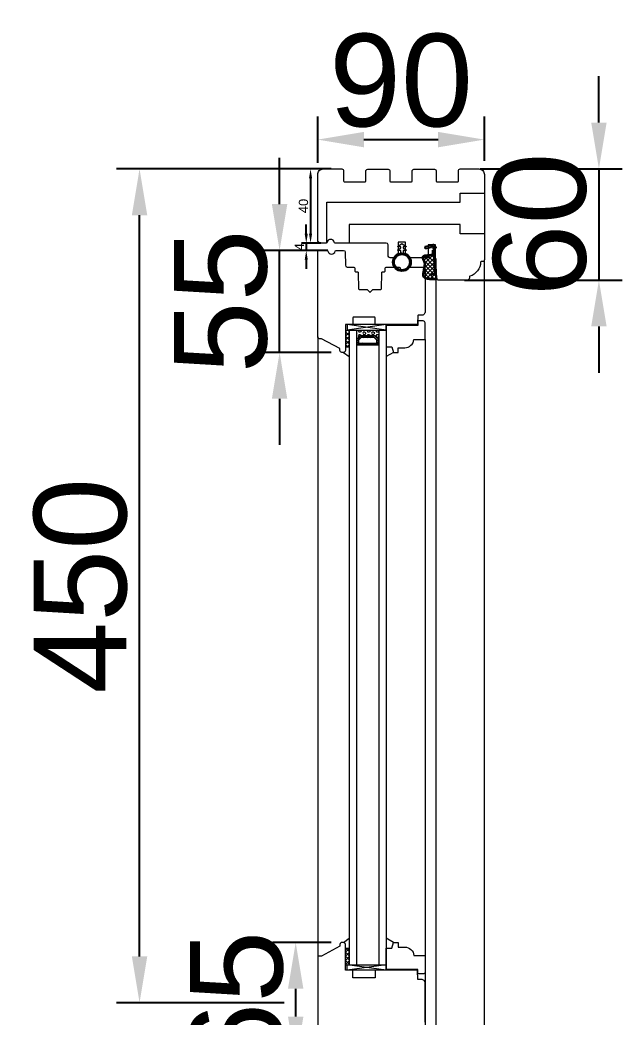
# Model space of a CAD drawing. Header units: millimetres. Extents: x 0 to 182016, y 11 to 3710.
# Drawn here: x 80932 to 81257, y 2219 to 2758 of the extents above; entities that cross this region are included whole.
import ezdxf

# ---------------------------------------------------------------- set-up
doc = ezdxf.new("R2010")
doc.units = ezdxf.units.MM
for name, color, linetype, lineweight in [('Matmenys', 10, 'Continuous', 20), ('OTHER', 251, 'Continuous', 13), ('Stakta', 7, 'Continuous', 25), ('Testinės profilio linijos', 7, 'Continuous', 5)]:
    doc.layers.add(name, color=color, linetype=linetype, lineweight=lineweight)
doc.layers.add('Stiklo paketas', color=7, linetype='Continuous')
doc.styles.get("Standard").update_dxf_attribs({"font": 'arial.ttf'})
doc.dimstyles.new('2', dxfattribs={"dimscale": 2, "dimtxt": 2.5, "dimasz": 2.5, "dimexe": 1.25, "dimexo": 0.625, "dimtad": 1, "dimtxsty": 'Standard', "dimcen": 2.5, "dimadec": 0, "dimazin": 0, "dimtfac": 1, "dimtmove": 0, "dimatfit": 3, "dimfxl": 1, "dimarcsym": 0})
doc.dimstyles.new('Padidinti matmenys', dxfattribs={"dimscale": 10, "dimtxt": 5, "dimasz": 2.5, "dimexe": 1.25, "dimexo": 0.625, "dimtad": 1, "dimdec": 1, "dimtxsty": 'Standard', "dimcen": 2.5, "dimadec": 0, "dimazin": 0, "dimtfac": 1, "dimtdec": 1, "dimtmove": 0, "dimatfit": 3, "dimfxl": 1, "dimarcsym": 0})

# ---------------------------------------------------------------- blocks, each defined once
blk = doc.blocks.new('*D1105')
at = {"layer": 'Defpoints', "color": 0, "transparency": 16777216}
for p in [(81101.13, 2677.19), (81088.77, 2637.19), (81095.63, 2637.19)]:
    blk.add_point(p, dxfattribs=at)
at = {"layer": 'Matmenys', "color": 0, "lineweight": -2, "transparency": 16777216}
for p, q in [((81099.88, 2677.19), (81086.27, 2677.19)), ((81088.77, 2672.19), (81088.77, 2642.19)), ((81094.38, 2637.19), (81086.27, 2637.19))]:
    blk.add_line(p, q, dxfattribs=at)
at = {"layer": 'Matmenys', "color": 0, "transparency": 16777216}
for points in [[(81087.94, 2672.19), (81089.6, 2672.19), (81088.77, 2677.19)], [(81087.94, 2642.19), (81089.6, 2642.19), (81088.77, 2637.19)]]:
    blk.add_solid(points, dxfattribs=at)
at = {"layer": 'Matmenys', "color": 0, "lineweight": 5, "transparency": 16777216, "insert": (81084.97, 2657.19), "char_height": 5, "attachment_point": 5, "rotation": 90}
blk.add_mtext('40', dxfattribs=at)
blk = doc.blocks.new('*D1106')
at = {"color": 0, "lineweight": -2, "transparency": 16777216}
for p, q in [((81244.5, 2702.19), (81244.5, 2727.19)), ((81180.38, 2677.19), (81257, 2677.19)), ((81244.5, 2677.19), (81244.5, 2617.19)), ((81171.88, 2617.19), (81257, 2617.19)), ((81244.5, 2592.19), (81244.5, 2567.19))]:
    blk.add_line(p, q, dxfattribs=at)
at = {"color": 0, "transparency": 16777216}
for points in [[(81240.33, 2702.19), (81248.66, 2702.19), (81244.5, 2677.19)], [(81240.33, 2592.19), (81248.66, 2592.19), (81244.5, 2617.19)]]:
    blk.add_solid(points, dxfattribs=at)
at = {"layer": 'Defpoints', "color": 0, "transparency": 16777216}
for p in [(81174.13, 2677.19), (81165.63, 2617.19), (81244.5, 2617.19)]:
    blk.add_point(p, dxfattribs=at)
at = {"color": 0, "lineweight": 5, "transparency": 16777216, "insert": (81212.72, 2647.19), "char_height": 50, "attachment_point": 5, "rotation": 90}
blk.add_mtext('60', dxfattribs=at)
blk = doc.blocks.new('*D1107')
at = {"color": 0, "lineweight": -2, "transparency": 16777216}
for p, q in [((81072.06, 2658.19), (81072.06, 2683.19)), ((81098.13, 2633.19), (81059.56, 2633.19)), ((81072.06, 2578.19), (81072.06, 2633.19)), ((81099.88, 2578.19), (81059.56, 2578.19)), ((81072.06, 2553.19), (81072.06, 2528.19))]:
    blk.add_line(p, q, dxfattribs=at)
at = {"color": 0, "transparency": 16777216}
for points in [[(81067.89, 2658.19), (81076.22, 2658.19), (81072.06, 2633.19)], [(81067.89, 2553.19), (81076.22, 2553.19), (81072.06, 2578.19)]]:
    blk.add_solid(points, dxfattribs=at)
at = {"layer": 'Defpoints', "color": 0, "transparency": 16777216}
for p in [(81072.06, 2633.19), (81104.38, 2633.19), (81106.13, 2578.19)]:
    blk.add_point(p, dxfattribs=at)
at = {"color": 0, "lineweight": 5, "transparency": 16777216, "insert": (81040.38, 2605.69), "char_height": 50, "attachment_point": 5, "rotation": 90}
blk.add_mtext('55', dxfattribs=at)
blk = doc.blocks.new('*D1108')
at = {"color": 0, "lineweight": -2, "transparency": 16777216}
for p, q in [((81092.64, 2680.44), (81092.64, 2705.52)), ((81182.64, 2681.59), (81182.64, 2705.52)), ((81117.64, 2693.02), (81157.64, 2693.02))]:
    blk.add_line(p, q, dxfattribs=at)
at = {"color": 0, "transparency": 16777216}
for points in [[(81117.64, 2697.19), (81117.64, 2688.86), (81092.64, 2693.02)], [(81157.64, 2697.19), (81157.64, 2688.86), (81182.64, 2693.02)]]:
    blk.add_solid(points, dxfattribs=at)
at = {"layer": 'Defpoints', "color": 0, "transparency": 16777216}
for p in [(81182.64, 2693.02), (81182.64, 2675.34), (81092.64, 2674.19)]:
    blk.add_point(p, dxfattribs=at)
at = {"color": 0, "lineweight": 5, "transparency": 16777216, "insert": (81137.64, 2724.8), "char_height": 50, "attachment_point": 5}
blk.add_mtext('90', dxfattribs=at)
blk = doc.blocks.new('*D1109')
at = {"layer": 'Defpoints', "color": 0, "transparency": 16777216}
for p in [(81095.63, 2637.19), (81086.46, 2633.19), (81095.88, 2633.19)]:
    blk.add_point(p, dxfattribs=at)
at = {"layer": 'Matmenys', "color": 0, "lineweight": -2, "transparency": 16777216}
for p, q in [((81086.46, 2642.19), (81086.46, 2647.19)), ((81094.38, 2637.19), (81083.96, 2637.19)), ((81086.46, 2637.19), (81086.46, 2633.19)), ((81094.63, 2633.19), (81083.96, 2633.19)), ((81086.46, 2628.19), (81086.46, 2623.19))]:
    blk.add_line(p, q, dxfattribs=at)
at = {"layer": 'Matmenys', "color": 0, "transparency": 16777216}
for points in [[(81085.62, 2642.19), (81087.29, 2642.19), (81086.46, 2637.19)], [(81085.62, 2628.19), (81087.29, 2628.19), (81086.46, 2633.19)]]:
    blk.add_solid(points, dxfattribs=at)
at = {"layer": 'Matmenys', "color": 0, "lineweight": 5, "transparency": 16777216, "insert": (81082.71, 2635.19), "char_height": 5, "attachment_point": 5, "rotation": 90}
blk.add_mtext('4', dxfattribs=at)
blk = doc.blocks.new('*D1919')
at = {"color": 0, "lineweight": -2, "ltscale": 0.1, "transparency": 16777216}
for p, q in [((81099.88, 2259.67), (81068.25, 2259.67)), ((81080.75, 2219.67), (81080.75, 2234.67)), ((81099.88, 2194.67), (81068.25, 2194.67))]:
    blk.add_line(p, q, dxfattribs=at)
at = {"color": 0, "ltscale": 0.1, "transparency": 16777216}
for points in [[(81076.59, 2234.67), (81084.92, 2234.67), (81080.75, 2259.67)], [(81076.59, 2219.67), (81084.92, 2219.67), (81080.75, 2194.67)]]:
    blk.add_solid(points, dxfattribs=at)
at = {"layer": 'Defpoints', "color": 0, "ltscale": 0.1, "transparency": 16777216}
for p in [(81080.75, 2259.67), (81106.13, 2259.67), (81106.13, 2194.67)]:
    blk.add_point(p, dxfattribs=at)
at = {"color": 0, "ltscale": 0.1, "transparency": 16777216, "insert": (81048.97, 2227.17), "char_height": 50, "attachment_point": 5, "rotation": 90}
blk.add_mtext('65', dxfattribs=at)
blk = doc.blocks.new('*D1117')
at = {"color": 0, "lineweight": -2, "ltscale": 0.1, "transparency": 16777216}
for p, q in [((81088.39, 2677.19), (80983.93, 2677.19)), ((80996.43, 2252.17), (80996.43, 2652.19)), ((81074.5, 2227.17), (80983.93, 2227.17))]:
    blk.add_line(p, q, dxfattribs=at)
at = {"color": 0, "ltscale": 0.1, "transparency": 16777216}
for points in [[(80992.27, 2652.19), (81000.6, 2652.19), (80996.43, 2677.19)], [(80992.27, 2252.17), (81000.6, 2252.17), (80996.43, 2227.17)]]:
    blk.add_solid(points, dxfattribs=at)
at = {"layer": 'Defpoints', "color": 0, "ltscale": 0.1, "transparency": 16777216}
for p in [(80996.43, 2677.19), (81094.64, 2677.19), (81080.75, 2227.17)]:
    blk.add_point(p, dxfattribs=at)
at = {"color": 0, "ltscale": 0.1, "transparency": 16777216, "insert": (80964.66, 2452.18), "char_height": 50, "attachment_point": 5, "rotation": 90}
blk.add_mtext('450', dxfattribs=at)

msp = doc.modelspace()

# ---------------------------------------------------------------- hatches: boundary and pattern name
at = {"lineweight": 0, "ltscale": 0.5}
h = msp.add_hatch(dxfattribs=at)
h.set_pattern_fill('ANSI37', color=256, scale=0.5, style=0)
h.set_pattern_definition([(45, (81107.6285, 2593.6922), (-1.12253, 1.12253), []), (135, (81107.6285, 2593.6922), (-1.12253, -1.12253), [])])
h.paths.add_polyline_path([(81109.6284875, 2581.1922216), (81109.6284875, 2590.1922216), (81107.6284875, 2590.1922216), (81107.6284875, 2581.1922216)])
at = {"lineweight": 0}
h = msp.add_hatch(dxfattribs=at)
h.set_pattern_fill('HEX', color=256, scale=0.25, style=0)
h.set_pattern_definition([(360, (68206.2195, 20937.4632), (-7e-16, -1.374815), [0.79375, -1.5875]), (240, (68206.2195, 20937.4632), (-1.190624716, 0.6874075), [0.79375, -1.5875]), (300, (68207.0132, 20937.4632), (-1.190624716, -0.6874075), [0.79375, -1.5875])])
h.paths.add_polyline_path([(81113.6277784, 2590.1922216), (81113.6277784, 2585.1922216), (81115.6277784, 2587.1922216), (81123.6277784, 2587.1922216), (81125.6277784, 2585.1922216), (81125.6284875, 2590.1922216)])
h = msp.add_hatch(dxfattribs=at)
h.set_pattern_fill('JIS_WOOD', color=256, style=0)
h.set_pattern_definition([(315, (68206.2195, 20937.46325), (-0.5, -0.5), [])])
h.paths.add_polyline_path([(81123.6277784, 2587.1922216), (81115.6277784, 2587.1922216), (81113.6277784, 2585.1922216), (81113.6277784, 2582.1922216), (81125.664361, 2582.1744882), (81125.6277784, 2585.1922216)])
h.paths.add_polyline_path([(81116.041992, 2586.1922216), (81123.2135649, 2586.1922216), (81124.6277784, 2584.7780081), (81124.6277784, 2583.1922216), (81114.6277784, 2583.1922216), (81114.6277784, 2584.7780081)], flags=16)
at = {"lineweight": 0, "ltscale": 0.5}
h = msp.add_hatch(dxfattribs=at)
h.set_pattern_fill('ANSI37', color=256, scale=0.5, style=0)
h.set_pattern_definition([(45, (81107.6285, 1203.8163), (-1.122532, 1.122532), []), (135, (81107.6285, 1203.8163), (-1.122532, -1.122532), [])])
h.paths.add_polyline_path([(81109.6284879, 2256.6690019), (81109.6284879, 2247.6690019), (81107.6284879, 2247.6690019), (81107.6284879, 2256.6690019)])
at = {"layer": 'Matmenys'}
h = msp.add_hatch(dxfattribs=at)
h.set_pattern_fill('ANSI37', color=252, scale=0.5, angle=-180, style=0)
h.set_pattern_definition([(225, (-74512.6676, -1097988.8803), (1.1225320151, -1.1225320151), []), (315, (-74512.6676, -1097988.8803), (1.1225320151, 1.1225320151), [])])
edge = h.paths.add_edge_path()
edge.add_arc((81155.7482173, 2620.7063735), 0.1, 273.589345612, 363.589345612, ccw=False)
edge.add_line((81155.7544778, 2620.6065696), (81154.2067921, 2620.5094864))
edge.add_arc((81154.2224433, 2620.2599768), 0.25, 93.589345612, 273.589345612)
edge.add_line((81154.2380946, 2620.0104672), (81156.2847995, 2620.1388529))
edge.add_arc((81156.278539, 2620.2386567), 0.1, 273.589345612, 363.589345619)
edge.add_line((81156.3783428, 2620.2449172), (81156.4539858, 2620.2496622))
edge.add_line((81156.4539858, 2620.2496622), (81156.5783002, 2618.2678613))
edge.add_spline(control_points=[(81156.5783002, 2618.2678613), (81156.5664979, 2618.1887028), (81156.5553223, 2618.1187111), (81156.5335284, 2618.0349603), (81156.5241426, 2618.011396), (81156.5114477, 2617.987513), (81156.5051985, 2617.9794534), (81156.4796096, 2617.9549655), (81156.4503726, 2617.9360727), (81156.3460529, 2617.9023693), (81156.2731206, 2617.8892474), (81156.0201376, 2617.8695452), (81155.8063035, 2617.8800435), (81155.363825, 2617.8993717), (81155.1444962, 2617.9038471), (81154.7246053, 2617.9049232), (81154.5215191, 2617.9018913), (81153.9313118, 2617.8891808), (81153.5632617, 2617.8760044), (81152.8100803, 2617.8762661), (81152.4333304, 2617.8947624), (81151.840226, 2617.9979488), (81151.612655, 2618.0578428), (81151.2155538, 2618.2108784), (81151.0437661, 2618.2936278), (81150.7025984, 2618.497628), (81150.5363957, 2618.6177428), (81150.245236, 2618.8851879), (81150.121656, 2619.0328616), (81149.9619372, 2619.3140461), (81149.9143833, 2619.4493424), (81149.8547783, 2619.7506412), (81149.844075, 2619.9142412), (81149.8578189, 2620.498838), (81149.9525731, 2620.9627536), (81150.1243154, 2621.8552497), (81150.20801, 2622.2823299), (81150.4191963, 2623.3606785), (81150.5529304, 2624.0187291), (81150.6778564, 2625.011831), (81150.7083502, 2625.3154322), (81150.7326857, 2625.9374758), (81150.7251449, 2626.2533798), (81150.6402606, 2626.8025881), (81150.5789219, 2627.0386715), (81150.4064616, 2627.4393229), (81150.3116131, 2627.5979554), (81150.1273448, 2627.8966142), (81150.0374873, 2628.0380715), (81149.8814042, 2628.3398543), (81149.811434, 2628.5049071), (81149.6917028, 2628.8700288), (81149.6487003, 2629.0709789), (81149.6248016, 2629.4103955), (81149.6380074, 2629.552381), (81149.6980466, 2629.7476017), (81149.7347868, 2629.8129295), (81149.8433359, 2629.9396528), (81149.9154021, 2629.9988307), (81150.1794897, 2630.1559082), (81150.420598, 2630.2374079), (81150.9710089, 2630.3540252), (81151.279204, 2630.3905567), (81151.8754219, 2630.4438282), (81152.1629728, 2630.4630506), (81152.6934627, 2630.5064101), (81152.9417212, 2630.5285463), (81153.3465235, 2630.5647606), (81153.5039268, 2630.578847), (81153.8278592, 2630.6069691), (81154.0061764, 2630.6220052), (81154.3090435, 2630.6902902), (81154.4268655, 2630.7259252), (81154.6393443, 2630.821522), (81154.7332591, 2630.8746689), (81154.8784528, 2630.9933096), (81154.9334709, 2631.0489319), (81155.0225629, 2631.1726991), (81155.0554423, 2631.2363261), (81155.1036105, 2631.3551902), (81155.1204917, 2631.4122672), (81155.1464356, 2631.5128476), (81155.1561532, 2631.5572432), (81155.1651891, 2631.5982395)], knot_values=[0, 0, 0, 0, 0.2245066002, 0.2245066002, 0.377043448, 0.377043448, 0.5295802957, 0.5295802957, 0.8082977366, 0.8082977366, 1.0870151774, 1.0870151774, 1.6244414062, 1.6244414062, 2.161867635, 2.161867635, 2.6992938638, 2.6992938638, 3.7741463214, 3.7741463214, 5.0334406395, 5.0334406395, 5.8656302806, 5.8656302806, 6.5060139406, 6.5060139406, 7.1463976006, 7.1463976006, 7.7996240151, 7.7996240151, 8.3563201169, 8.3563201169, 8.9130162187, 8.9130162187, 10.239934143, 10.239934143, 11.5668520673, 11.5668520673, 13.5970761059, 13.5970761059, 14.4582175179, 14.4582175179, 15.3193589298, 15.3193589298, 15.9856015553, 15.9856015553, 16.5061017172, 16.5061017172, 17.0266018791, 17.0266018791, 17.547102041, 17.547102041, 18.1672448488, 18.1672448488, 18.7176261004, 18.7176261004, 19.1465766047, 19.1465766047, 19.5755271091, 19.5755271091, 20.3898249977, 20.3898249977, 21.2041228863, 21.2041228863, 21.9655448497, 21.9655448497, 22.7269668131, 22.7269668131, 23.2229068178, 23.2229068178, 23.7188468224, 23.7188468224, 24.0184411081, 24.0184411081, 24.2549295987, 24.2549295987, 24.4119994701, 24.4119994701, 24.5501072405, 24.5501072405, 24.6882150108, 24.6882150108, 24.8099116426, 24.8099116426, 24.8099116426, 24.8099116426], degree=3, periodic=0)
edge.add_line((81155.1651891, 2631.5982395), (81155.8480212, 2620.712634))

# ---------------------------------------------------------------- linework, layer by layer
for p, q in [((81154.8858224, 2636.0518615), (81150.538732, 2635.068415)), ((81150.538732, 2635.068415), (81150.7593868, 2634.093063)), ((81153.9793933, 2634.8215282), (81150.7593868, 2634.093063)), ((81154.9175291, 2635.546399), (81153.8690659, 2635.3092042)), ((81153.8690659, 2635.3092042), (81153.9793933, 2634.8215282)), ((81155.3756027, 2636.2304498), (81154.8765835, 2636.1991474)), ((81154.8765835, 2636.1991474), (81154.8858224, 2636.0518615)), ((81154.9175291, 2635.546399), (81155.8480212, 2620.712634)), ((81156.4420674, 2635.2001086), (81155.3756027, 2636.2304498)), ((81155.4212228, 2635.5031811), (81156.3783428, 2620.2449172)), ((81156.4889654, 2634.4524679), (81155.4212228, 2635.5031811)), ((81156.4420674, 2635.2001086), (81156.4889654, 2634.4524679)), ((81155.7544778, 2620.6065696), (81154.2067921, 2620.5094864)), ((81156.2847995, 2620.1388529), (81154.2380946, 2620.0104672)), ((81156.3783428, 2620.2449172), (81156.4539858, 2620.2496622))]:
    msp.add_line(p, q)
at = {"color": 1}
for p, q in [((81154.872221, 2631.6628123), (81154.7617914, 2633.4232636)), ((81156.5783002, 2618.2678613), (81155.6226429, 2633.502806)), ((81156.8750203, 2618.223621), (81155.9137256, 2633.5484365))]:
    msp.add_line(p, q, dxfattribs=at)
at = {"lineweight": 0}
for p, q in [((81129.6277784, 2590.1922216), (81108.6277784, 2593.1922216)), ((81129.6277784, 2593.1922216), (81108.6277784, 2590.1922216)), ((81106.6284875, 2578.1922216), (81109.6284875, 2575.9055565)), ((81107.6284875, 2581.1922216), (81109.6284875, 2581.1922216)), ((81133.6284875, 2578.1922216), (81129.6284875, 2575.9055565)), ((81106.6284879, 2259.6690019), (81109.6284879, 2261.955667)), ((81133.6284879, 2259.6690019), (81129.6284879, 2261.955667)), ((81107.6284879, 2256.6690019), (81109.6284879, 2256.6690019)), ((81107.6284879, 2247.6690019), (81110.6284879, 2247.6690019)), ((81129.6277788, 2247.6690019), (81108.6277788, 2244.6690019)), ((81129.6277788, 2244.6690019), (81108.6277788, 2247.6690019))]:
    msp.add_line(p, q, dxfattribs=at)
at = {"lineweight": 9}
for p, q in [((81109.6284875, 2590.1921365), (81109.6284875, 2247.6690019)), ((81113.6284875, 2590.1921365), (81113.6284875, 2247.6690019)), ((81125.6284875, 2590.1921365), (81125.6284875, 2247.6690019)), ((81129.6284875, 2590.1921365), (81129.6284875, 2247.6690019)), ((81150.6284875, 2585.1922216), (81150.6284875, 1402.9617728))]:
    msp.add_line(p, q, dxfattribs=at)
at = {"lineweight": 5}
msp.add_lwpolyline([(81097.6370505, 2637.1922216), (81097.6370505, 2659.1922216), (81169.6372525, 2659.1922216), (81169.6372525, 2664.1922216), (81182.6372525, 2664.1922216), (81182.6372525, 2642.1922216), (81169.6372525, 2642.1922216), (81169.6372525, 2647.1922216), (81109.6370505, 2647.1922216), (81109.6370505, 2637.1922216)], dxfattribs=at)
at = {"lineweight": 0}
for points in [[(81144.6284875, 2585.1922216), (81150.6284875, 2585.1922216), (81150.6284875, 2594.1922216, 0.4142135624), (81149.6284875, 2595.1922216), (81146.6284875, 2595.1922216), (81146.6284875, 2592.6922216), (81129.6284875, 2592.6922216), (81129.6284875, 2581.1922216), (81132.6284875, 2581.1922216), (81133.6284875, 2578.1922216), (81136.1284875, 2578.1922216), (81136.1284875, 2580.6922216), (81139.6535503, 2580.6922216, 0.3851703882), (81144.6284875, 2585.1922216)], [(81144.6284879, 2252.6690019), (81150.6284879, 2252.6690019), (81150.6284879, 2243.6690019, -0.4142135624), (81149.6284879, 2242.6690019), (81146.6284879, 2242.6690019), (81146.6284879, 2245.1690019), (81129.6284879, 2245.1690019), (81129.6284879, 2256.6690019), (81132.6284879, 2256.6690019), (81133.6284879, 2259.6690019), (81136.1284879, 2259.6690019), (81136.1284879, 2257.1690019), (81139.6535507, 2257.1690019, -0.3851703882), (81144.6284879, 2252.6690019)]]:
    msp.add_lwpolyline(points, format="xyb", dxfattribs=at)
for points in [[(81129.6277784, 2593.1922216), (81108.6277784, 2593.1922216), (81108.6277784, 2590.1922216), (81129.6277784, 2590.1922216)], [(81123.6277784, 2587.1922216), (81115.6277784, 2587.1922216), (81113.6277784, 2585.1922216), (81113.6277784, 2582.1922216), (81125.6277784, 2582.1922216), (81125.6277784, 2585.1922216)], [(81123.2135649, 2586.1922216), (81116.041992, 2586.1922216), (81114.6277784, 2584.7780081), (81114.6277784, 2583.1922216), (81124.6277784, 2583.1922216), (81124.6277784, 2584.7780081)], [(81129.6277788, 2244.6690019), (81108.6277788, 2244.6690019), (81108.6277788, 2247.6690019), (81129.6277788, 2247.6690019)]]:
    msp.add_lwpolyline(points, close=True, dxfattribs=at)
at = {"color": 18, "linetype": 'ByBlock', "true_color": 0x000000}
for radius in [4.85, 4.25]:
    msp.add_circle((81138.127422, 2626.8661488), radius, dxfattribs=at)
for centre, radius, start, end in [((81154.2224433, 2620.2599768), 0.25, 93.589345611, 273.589345611), ((81155.7482173, 2620.7063735), 0.1, 273.589345611, 3.589345609), ((81156.278539, 2620.2386567), 0.1, 273.589345611, 3.589345609)]:
    msp.add_arc(centre, radius, start, end)
at = {"color": 1}
msp.add_spline([(81156.8750203, 2618.223621), (81156.7845235, 2617.8621207), (81155.510665, 2617.5925798), (81150.8182921, 2618.0809691), (81149.7282858, 2619.1241669), (81149.7096694, 2621.2876388), (81150.0400433, 2622.9856786), (81150.3869596, 2625.1511195), (81150.1875309, 2627.1878411), (81149.7113619, 2628.0160859), (81149.4310985, 2629.870626), (81152.1432771, 2630.7630719), (81153.6221527, 2630.8902395), (81154.3094206, 2631.0082108), (81154.7513059, 2631.3104165), (81154.872221, 2631.6628123)], degree=3, dxfattribs=at)
msp.add_open_spline([(81156.5783002, 2618.2678613), (81156.5664979, 2618.1887028), (81156.5553223, 2618.1187111), (81156.5335284, 2618.0349603), (81156.5241426, 2618.011396), (81156.5114477, 2617.987513), (81156.5051985, 2617.9794534), (81156.4796096, 2617.9549655), (81156.4503726, 2617.9360727), (81156.3460529, 2617.9023693), (81156.2731206, 2617.8892474), (81156.0201376, 2617.8695452), (81155.8063035, 2617.8800435), (81155.363825, 2617.8993717), (81155.1444962, 2617.9038471), (81154.7246053, 2617.9049232), (81154.5215191, 2617.9018913), (81153.9313118, 2617.8891808), (81153.5632617, 2617.8760044), (81152.8100803, 2617.8762661), (81152.4333304, 2617.8947624), (81151.840226, 2617.9979488), (81151.612655, 2618.0578428), (81151.2155538, 2618.2108784), (81151.0437661, 2618.2936278), (81150.7025984, 2618.497628), (81150.5363957, 2618.6177428), (81150.245236, 2618.8851879), (81150.121656, 2619.0328616), (81149.9619372, 2619.3140461), (81149.9143833, 2619.4493424), (81149.8547783, 2619.7506412), (81149.844075, 2619.9142412), (81149.8578189, 2620.498838), (81149.9525731, 2620.9627536), (81150.1243154, 2621.8552497), (81150.20801, 2622.2823299), (81150.4191963, 2623.3606785), (81150.5529304, 2624.0187291), (81150.6778564, 2625.011831), (81150.7083502, 2625.3154322), (81150.7326857, 2625.9374758), (81150.7251449, 2626.2533798), (81150.6402606, 2626.8025881), (81150.5789219, 2627.0386715), (81150.4064616, 2627.4393229), (81150.3116131, 2627.5979554), (81150.1273448, 2627.8966142), (81150.0374873, 2628.0380715), (81149.8814042, 2628.3398543), (81149.811434, 2628.5049071), (81149.6917028, 2628.8700288), (81149.6487003, 2629.0709789), (81149.6248016, 2629.4103955), (81149.6380074, 2629.552381), (81149.6980466, 2629.7476017), (81149.7347868, 2629.8129295), (81149.8433359, 2629.9396528), (81149.9154021, 2629.9988307), (81150.1794897, 2630.1559082), (81150.420598, 2630.2374079), (81150.9710089, 2630.3540252), (81151.279204, 2630.3905567), (81151.8754219, 2630.4438282), (81152.1629728, 2630.4630506), (81152.6934627, 2630.5064101), (81152.9417212, 2630.5285463), (81153.3465235, 2630.5647606), (81153.5039268, 2630.578847), (81153.8278592, 2630.6069691), (81154.0061764, 2630.6220052), (81154.3090435, 2630.6902902), (81154.4268655, 2630.7259252), (81154.6393443, 2630.821522), (81154.7332591, 2630.8746689), (81154.8784528, 2630.9933096), (81154.9334709, 2631.0489319), (81155.0225629, 2631.1726991), (81155.0554423, 2631.2363261), (81155.1036105, 2631.3551902), (81155.1204917, 2631.4122672), (81155.1464356, 2631.5128476), (81155.1561532, 2631.5572432), (81155.1651891, 2631.5982395)], degree=3, knots=[0, 0, 0, 0, 0.2245066002, 0.2245066002, 0.377043448, 0.377043448, 0.5295802957, 0.5295802957, 0.8082977366, 0.8082977366, 1.0870151774, 1.0870151774, 1.6244414062, 1.6244414062, 2.161867635, 2.161867635, 2.6992938638, 2.6992938638, 3.7741463214, 3.7741463214, 5.0334406395, 5.0334406395, 5.8656302806, 5.8656302806, 6.5060139406, 6.5060139406, 7.1463976006, 7.1463976006, 7.7996240151, 7.7996240151, 8.3563201169, 8.3563201169, 8.9130162187, 8.9130162187, 10.239934143, 10.239934143, 11.5668520673, 11.5668520673, 13.5970761059, 13.5970761059, 14.4582175179, 14.4582175179, 15.3193589298, 15.3193589298, 15.9856015553, 15.9856015553, 16.5061017172, 16.5061017172, 17.0266018791, 17.0266018791, 17.547102041, 17.547102041, 18.1672448488, 18.1672448488, 18.7176261004, 18.7176261004, 19.1465766047, 19.1465766047, 19.5755271091, 19.5755271091, 20.3898249977, 20.3898249977, 21.2041228863, 21.2041228863, 21.9655448497, 21.9655448497, 22.7269668131, 22.7269668131, 23.2229068178, 23.2229068178, 23.7188468224, 23.7188468224, 24.0184411081, 24.0184411081, 24.2549295987, 24.2549295987, 24.4119994701, 24.4119994701, 24.5501072405, 24.5501072405, 24.6882150108, 24.6882150108, 24.8099116426, 24.8099116426, 24.8099116426, 24.8099116426], dxfattribs=at)
at = {"layer": 'OTHER'}
msp.add_lwpolyline([(81137.5173958, 2631.6693587), (81137.5173958, 2633.0852675), (81135.8721144, 2633.0852675), (81135.8721144, 2633.6109496), (81137.5173958, 2634.3542906), (81137.5173958, 2635.1469103), (81135.8721144, 2635.1469103), (81135.8721144, 2635.3658011), (81138.127422, 2636.8686823), (81140.3827295, 2635.3658011), (81140.3827295, 2635.1469103), (81138.7374481, 2635.1469103), (81138.7374481, 2634.3542906), (81140.3827295, 2633.6109496), (81140.3827295, 2633.0852675), (81138.7374481, 2633.0852675), (81138.7374481, 2631.6693587)], dxfattribs=at)
at = {"layer": 'Stakta', "color": 18, "lineweight": 5, "true_color": 0x000000}
for points in [[(81142.940594, 2629.1922216, -0.2720281141), (81142.5038297, 2629.4488352, 0.164173551), (81140.1361869, 2631.5975463), (81140.1361869, 2637.6922216), (81136.1361869, 2637.6922216), (81136.1361869, 2631.5975463, 0.164173551), (81133.7685441, 2629.4488352, -0.2720281141), (81133.3317799, 2629.1922216), (81131.6983786, 2629.1922216, -0.4116598905), (81130.6984167, 2630.1834951), (81130.6459032, 2636.2009482, 0.4116598905), (81129.6459412, 2637.1922216), (81102.0867422, 2637.1922216, -0.3563939587), (81101.5968443, 2637.5922216, 0.8164965809), (81097.6776607, 2637.5922216, -0.3563939587), (81097.1877627, 2637.1922216), (81094.1372525, 2637.1922216, -0.4142135624), (81092.6372525, 2638.6922216), (81092.6372525, 2674.192222, -0.4142135624), (81095.6372525, 2677.192222), (81105.6372525, 2677.192222, -0.4142135624), (81106.6372525, 2676.192222), (81106.6372525, 2670.692222, 0.4142135624), (81107.1372525, 2670.192222), (81118.1372525, 2670.192222, 0.4142135624), (81118.6372525, 2670.692222), (81118.6372525, 2675.992222, -0.4142135624), (81119.6372525, 2676.992222), (81130.6372525, 2676.992222, -0.4142135624), (81131.6372525, 2675.992222), (81131.6372525, 2670.692222, 0.4142135624), (81132.1372525, 2670.192222), (81143.1372525, 2670.192222, 0.4142135624), (81143.6372525, 2670.692222), (81143.6372525, 2675.992222, -0.4142135624), (81144.6372525, 2676.992222), (81155.6372525, 2676.992222, -0.4142135624), (81156.6372525, 2675.992222), (81156.6372525, 2670.692222, 0.4142135624), (81157.1372525, 2670.192222), (81168.1372525, 2670.192222, 0.4142135624), (81168.6372525, 2670.692222), (81168.6372525, 2676.192222, -0.4142135624), (81169.6372525, 2677.192222), (81179.6372525, 2677.192222, -0.4142135624), (81182.6372525, 2674.192222), (81182.6372525, 2628.1922216, -0.4142135624), (81181.6372525, 2627.1922216), (81180.9279258, 2627.1922216, 0.4001549105), (81180.6282747, 2626.906687, -0.3090857966), (81174.8399915, 2619.2573763, 0.3199404334), (81174.6353616, 2618.9755532), (81174.6284494, 2618.1834951, -0.4116598905), (81173.6284875, 2617.1922216), (81157.7332861, 2617.1922216, -0.4116598905), (81156.7333242, 2618.1834951), (81156.6459032, 2628.2009482, 0.2023892741), (81156.3372525, 2628.9147788), (81156.3372525, 2636.1922216), (81152.3372525, 2636.1922216), (81152.3372525, 2629.1922216)], [(81113.0181941, 2621.6922216), (81114.0713158, 2621.6922216, -0.4091108014), (81114.5712396, 2621.2009478), (81114.7233424, 2612.4869859, 0.4091108014), (81115.0232967, 2612.1922216), (81119.0471167, 2612.1922216, -0.1989123674), (81119.4006701, 2612.045775), (81120.6663555, 2610.7800896, 0.4142135624), (81121.0906195, 2610.7800896), (81122.356305, 2612.045775, -0.1989123674), (81122.7098584, 2612.1922216), (81126.7336783, 2612.1922216, 0.4091108014), (81127.0336326, 2612.4869859), (81127.1857354, 2621.2009478, -0.4091108014), (81127.6856593, 2621.6922216), (81128.7387809, 2621.6922216, 0.4040262259), (81129.0385981, 2621.9817518), (81129.0989384, 2623.7096714, -0.4040262258), (81129.5986338, 2624.1922216), (81136.6789978, 2624.1922216, -0.3563939587), (81137.1688957, 2623.7922216, 0.8164965809), (81141.0880793, 2623.7922216, -0.3563939587), (81141.5779773, 2624.1922216), (81149.6284875, 2624.1922216, -0.4142135624), (81150.6284875, 2623.1922216), (81150.6284875, 2600.1922216, -0.4142135624), (81148.6284875, 2598.1922216), (81146.9258809, 2598.1922216, 0.4116598905), (81146.6258923, 2597.8948396), (81146.5891785, 2593.6878584, -0.4116598905), (81146.0891976, 2593.1922216), (81124.1590506, 2593.1922216, -0.4116598905), (81123.6590696, 2593.6878584), (81123.6310827, 2596.8948396, 0.4116598905), (81123.3310941, 2597.1922216), (81111.9258809, 2597.1922216, 0.4116598905), (81111.6258923, 2596.8948396), (81111.5979054, 2593.6878584, -0.4116598905), (81111.0979244, 2593.1922216), (81107.6284875, 2593.1922216), (81107.6284875, 2579.1922216, -0.4142135624), (81106.6284875, 2578.1922216), (81105.6372525, 2578.1922216, -0.4116598905), (81104.6372905, 2579.1834951), (81104.6284875, 2580.1922216), (81094.7385593, 2585.4507897, 0.1227845609), (81094.5038235, 2585.5093159), (81093.6284875, 2585.5093159, -0.4142135624), (81092.6284875, 2586.5093159), (81092.6284875, 2632.1922216, -0.4142135624), (81093.6284875, 2633.1922216), (81097.6789978, 2633.1922216, -0.3563939587), (81098.1688957, 2632.7922216, 0.8164965809), (81102.0880793, 2632.7922216, -0.3563939587), (81102.5779773, 2633.1922216), (81106.5586345, 2633.1922216, -0.4116598905), (81107.5585964, 2632.2009482), (81107.6198368, 2625.1834951, 0.4116598905), (81108.6197987, 2624.1922216), (81112.1583241, 2624.1922216, -0.4040361542), (81112.6580366, 2623.7096714), (81112.7183769, 2621.9817518, 0.4040262258)]]:
    msp.add_lwpolyline(points, format="xyb", close=True, dxfattribs=at)
at = {"layer": 'Stiklo paketas', "lineweight": 5}
msp.add_lwpolyline([(81150.6284879, 2216.6690019), (81150.6284879, 2237.6690019, 0.4142135624), (81148.6284879, 2239.6690019), (81146.9258812, 2239.6690019, -0.4116598905), (81146.6258927, 2239.966384), (81146.5891789, 2244.1733652, 0.4116598905), (81146.0891979, 2244.6690019), (81123.6284879, 2244.6690019), (81123.6284879, 2240.6690019), (81111.6284879, 2240.6690019), (81111.6284879, 2244.6690019), (81107.6284879, 2244.6690019), (81107.6284879, 2258.6690019, 0.4142135624), (81106.6284879, 2259.6690019), (81105.6284879, 2259.6690019, 0.4142135624), (81104.6284879, 2258.6690019), (81104.6284879, 2257.6690019), (81094.6284879, 2252.3519076), (81093.6284879, 2252.3519076, 0.4142135624), (81092.6284879, 2251.3519076), (81092.6284879, 2203.6503757, 0.2773245441)], format="xyb", dxfattribs=at)
at = {"layer": 'Testinės profilio linijos', "lineweight": 5}
for p, q in [((81156.6284875, 1361.0302358), (81156.6284875, 2628.37824)), ((81182.6284877, 1361.1611677), (81182.6284865, 2628.0601039)), ((81092.6284881, 2586.5082462), (81092.6284875, 1400.980399))]:
    msp.add_line(p, q, dxfattribs=at)

# ---------------------------------------------------------------- dimensions: what is measured, and where the dimension line sits
at = {"color": 1, "lineweight": 5}
dim = msp.add_linear_dim(base=(81182.6372525, 2693.0237416), p1=(81092.6372525, 2674.192222), p2=(81182.6372525, 2675.3435327), dimstyle='Padidinti matmenys', dxfattribs=at)
dim.commit()
dim.dimension.update_dxf_attribs({"geometry": '*D1108', "text_midpoint": (81137.6372525, 2693.0237416), "dimtype": 160})
for base, p1, p2, picture, middle in [((81244.4964714, 2617.1922216), (81174.1284875, 2677.1922216), (81165.6284875, 2617.1922216), '*D1106', (81244.4964714, 2647.1922216)), ((81072.056984, 2633.1922216), (81106.1284875, 2578.1922216), (81104.3784875, 2633.1922216), '*D1107', (81072.056984, 2605.6922216))]:
    dim = msp.add_linear_dim(base=base, p1=p1, p2=p2, angle=90, dimstyle='Padidinti matmenys', dxfattribs=at)
    dim.commit()
    dim.dimension.update_dxf_attribs({"geometry": picture, "text_midpoint": middle, "dimtype": 160})
at = {"color": 1, "ltscale": 0.1}
dim = msp.add_linear_dim(base=(80996.433859, 2677.1922216), p1=(81080.7531257, 2227.1690019), p2=(81094.6372525, 2677.1922216), angle=90, dimstyle='Padidinti matmenys', dxfattribs=at)
dim.commit()
dim.dimension.update_dxf_attribs({"geometry": '*D1117', "text_midpoint": (80964.6552096, 2452.1806118)})
dim = msp.add_linear_dim(base=(81080.7531257, 2259.6690019), p1=(81106.1328703, 2194.6690019), p2=(81106.1284879, 2259.6690019), angle=90, dimstyle='Padidinti matmenys', dxfattribs=at)
dim.commit()
dim.dimension.update_dxf_attribs({"geometry": '*D1919', "text_midpoint": (81080.7531257, 2227.1690019), "dimtype": 160})
at = {"layer": 'Matmenys', "lineweight": 5}
for base, p1, p2, picture, middle in [((81088.7692931, 2637.1922216), (81101.1284875, 2677.1922216), (81095.6284875, 2637.1922216), '*D1105', (81088.7692931, 2657.1922216)), ((81086.4560955, 2633.1922216), (81095.6284875, 2637.1922216), (81095.8784875, 2633.1922216), '*D1109', (81086.4560955, 2635.1922216))]:
    dim = msp.add_linear_dim(base=base, p1=p1, p2=p2, angle=90, dimstyle='2', dxfattribs=at)
    dim.commit()
    dim.dimension.update_dxf_attribs({"geometry": picture, "text_midpoint": middle, "dimtype": 160})

doc.saveas('drawing.dxf')
